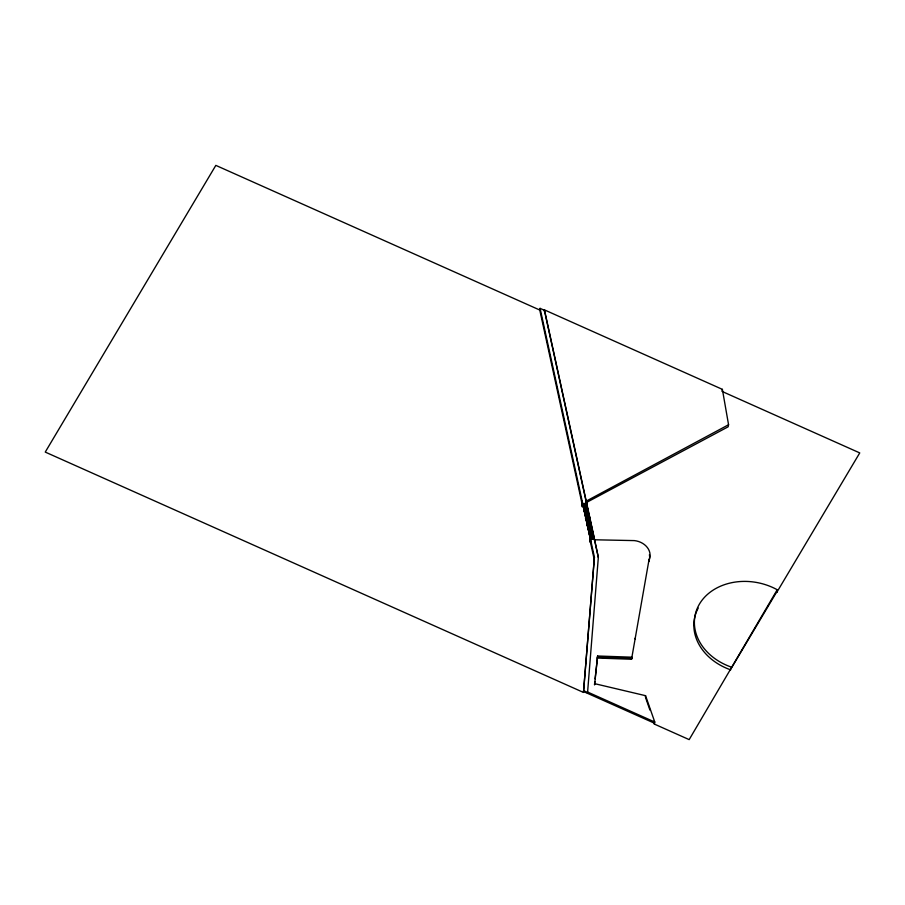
<?xml version="1.0" encoding="UTF-8"?>
<svg xmlns="http://www.w3.org/2000/svg" width="905" height="905" viewBox="0 0 905 905"><rect width="100%" height="100%" fill="white"/><g stroke="black" fill="none" stroke-linecap="round" stroke-linejoin="round"><path stroke-width="1.36" d="M590.332 528.611C591.621 529.651 591.734 537.163 590.026 533.927C590.49 533.294 589.065 533.973 591.022 534.584M588.307 519.108L587.684 516.076L589.11 515.375L589.97 520.952L590.071 519.979M589.189 515.703L589.517 517.411C585.999 518.429 589.517 515.16 589.189 516.484M588.736 519.945L588.51 519.583M588.442 520.047L588.725 518.859M588.612 520.273L588.454 519.594M588.997 529.957L589.087 528.859L590.128 534.64M588.861 518.35C589.54 515.714 589.494 516.879 588.227 516.619M589.777 521.065C588.804 518.475 589.268 523.452 589.675 518.712L593.963 538.373M589.879 519.289L589.065 520.104M589.653 532.344L589.97 534.55L591.135 534.47L590.908 531.506L591.316 533.826A2.263 1.81 11 0 1 590.015 533.95L589.743 532.31M589.449 519.685L590.06 520.477L588.804 520.092M589.766 533.113L591.089 533.509L590.75 534.459M590.999 534.074L590.852 533.328M591.01 533.577L590.954 532.276M588.963 529.73C591.927 527.751 588.725 527.57 589.438 531.925M589.37 531.767L589.279 530.341M589.313 530.873L589.46 531.393M587.798 516.336C587.82 516.857 588.159 516.212 589.053 515.658M588.046 516.212L588.035 516.766M589.279 531.427L589.494 529.957M590.818 532.208C591.587 533.792 589.076 533.599 590.411 531.902C589.8 532.502 592.198 533.09 589.766 533.509C587.322 529.889 592.651 529.414 589.019 529.097L589.97 534.154L589.777 533.294M589.89 520.217L589.551 520.092M589.517 517.536L589.427 516.846L590.015 520.748M589.506 519.889L589.936 519.334L588.827 519.855M590.897 531.608L590.818 531.02M589.596 517.66L589.766 518.497M589.732 520.081L589.947 519.459M590.546 531.846L590.626 530.059M589.721 533.271L591.169 533.712L591.146 532.581M591.18 532.966L590.897 531.631M589.721 529.663L589.2 529.515C591.078 529.21 588.42 528.022 590.535 530.556M588.307 519.346L588.227 518.463M587.888 517.377L587.888 517.072M588.997 529.267L589.619 529.006L589.019 529.097M589.404 529.527L590.445 529.527M589.834 529.006L589.076 528.893L590.298 529.255M589.8 528.893L589.46 528.803M590.411 532.909L590.252 532.445M590.614 533.056L589.619 532.841M590.908 532.875L591.157 533.611M582.458 505.578L539.765 310.03L215.831 165.377L45.25 452.081L583.476 692.427L594.415 557.186L540.081 308.356L544.38 310.279L598.307 557.265L594.302 538.26L590.207 538.588L594.291 538.339M583.476 692.427L594.415 557.186M598.375 556.892L587.571 692.438L583.804 690.753M588.623 516.789L588.51 515.941L588.759 516.665M587.809 516.925C592.221 515.499 584.166 513.192 589.053 520.364M589.789 533.769L591.078 533.622L589.698 533.554M590.049 533.78L591.429 534.267L591.214 533.543M594.54 684.361L594.823 681.589M595.105 678.818L597.617 656.001L631.95 657.188L631.543 659.247L597.21 658.048M597.617 656.001L594.562 684.915L594.8 683.694L645.57 695.685L654.768 722.032L654.36 724.079L689.169 739.623L777.225 589.755A55.103 44.3 11 0 0 699.497 603.974A55.103 44.3 11 0 0 731.217 667.064M590.026 520.386L589.947 521.02M591.18 534.448L590.705 533.475M588.374 516.212L588.804 516.235M590.795 533.893L591.044 532.389M588.951 516.065L588.589 516.936M589.302 518.508L586.112 503.723M589.709 519.708C588.635 523.509 587.085 513.554 587.911 515.997M588.917 520.635C589.619 520.533 588.318 520.511 589.404 521.122M589.947 520.805L589.223 520.647M590.026 531.563L590.784 531.925M591.078 533.622L591.236 534.289M631.543 659.247L649.021 559.743A16.641 13.371 11 0 0 634.394 540.602L594.789 539.787L594.551 540.998M589.008 529.414L590.309 529.052L591.338 534.018M594.709 542.378L595.083 541.156L594.845 542.367M539.765 310.03L540.081 308.356M544.222 311.116L544.459 309.895L722.382 389.354L728.559 424.739L728.152 426.798L585.739 502.886M593.816 538.362L586.214 503.485L586.055 504.323L586.542 503.372L582.684 503.655L582.187 506.8L581.926 500.646L591.022 542.027L590.105 540.76L589.868 541.982L589.641 540.941L590.332 538.317L590.015 540.217L594.087 558.86M582.843 504.538L582.763 503.655M583.114 504.515L583.227 503.961L590.795 538.622M585.84 500.51L589.245 517.377M583.929 511.449L584.053 511.517M586.067 501.212L728.559 424.739M584.63 511.449L584.336 511.302M586.429 504.436L586.791 503.338L586.598 504.266M585.433 518.384L585.558 518.452M585.863 518.395L586.259 517.818M588.069 510.929L587.628 510.658M586.949 525.319L587.074 525.386M588.386 518.033L588.567 517.117M587.074 525.85L591.214 525.33M588.363 519.38L588.273 518.271M588.578 517.751L588.793 516.902L589.698 518.418M588.895 516.484L588.985 515.793M588.092 518.056L588.827 517.343M589.076 516.11L589.121 517.264M589.11 520.273L588.895 519.47M589.313 518.124L589.449 517.411M588.578 532.785L588.623 532.593M589.132 530.194L589.098 529.685M588.895 532.264L589.279 531.688L588.872 532.106M584.008 503.893L589.755 529.187M590.094 531.902L589.992 533.034L591.169 533.056M590.049 533.147L590.433 531.54M590.671 530.624L590.513 532.445M590.682 533.339L590.411 534.516M590.795 531.891L590.433 532.513M590.637 534.108L589.89 534.176M590.411 539.199L582.944 503.983M592.605 531.721L592.175 531.461M593.861 538.928L594.28 538.011L544.459 309.895M594.166 538.928L594.359 538M587.402 693.275L587.639 692.054L654.768 722.032M649.021 559.743L648.625 561.79A16.641 13.371 11 0 0 649.405 554.742M635.106 638.907L635.276 638.07M645.333 696.907L645.57 695.685M721.986 391.401L722.382 389.354M777.225 589.755L776.682 592.537L859.75 452.919L723.276 391.978M588.103 517.456L589.393 517.694L588.736 517.185M588.623 520.16L588.623 520.68M589.936 533.633L591.304 533.735M590.954 534.188L591.146 534.097M590.049 520.137L588.929 520.092M591.067 533.011L590.931 532.921M590.637 531.767L590.626 530.93M588.159 517.185L588.816 520.33M589.189 520.115L589.755 519.73M589.653 519.561L589.8 520.307M589.2 516.099L587.945 516.11M589.506 519.368L589.947 519.911M590.015 532.683L589.856 533.475M588.046 515.793L589.076 515.533A2.263 1.821 11 0 0 587.775 515.703M730.844 669.021L776.841 591.7M590.841 533.531L590.513 530.749M590.942 533.203L590.795 534.165M590.365 530.047L590.049 529.187M589.257 520.499L590.015 520.386L588.917 520.466M588.782 515.986L588.341 517.66L585.343 503.791M582.616 504.006L586.734 503.599M584.935 504.99L585.184 506.144M585.693 508.463L586.01 509.606M586.519 511.925L586.7 513.078M587.198 515.398L587.458 516.551M587.956 518.859L588.284 520.013M588.782 522.321L588.963 523.486M589.472 525.794L589.721 526.948M590.988 532.728L589.777 532.468M591.746 536.19L591.994 537.344M590.399 538.803L594.212 538.498M590.365 538.984L594.178 538.679M594.981 541.71L594.11 538.667M590.626 530.466L589.54 530.545M589.245 516.054L588.567 516.676M589.144 516.698L588.001 516.744M589.2 516.868L588.318 517.377M597.379 657.211L631.713 658.41M583.635 691.59L654.53 723.242M589.619 519.889L593.59 538.78M645.785 698.219L649.926 710.074M653.444 721.443L654.36 724.079M591.304 528.543L591.813 530.862M589.121 521.122L592.911 538.452M585.06 503.814L592.628 538.475M584.279 503.87L590.083 530.443M590.592 532.762L591.847 538.543M590.309 532.785L591.576 538.554M588.318 515.986L588.804 517.965M589.2 528.678L590.252 533.203M586.078 501.732L586.293 504.209M730.686 669.847A55.103 44.3 11 0 1 698.23 608.047M587.492 524.776L587.379 525.33L587.492 524.776M590.66 524.527L590.546 525.081L590.66 524.527"/></g></svg>
